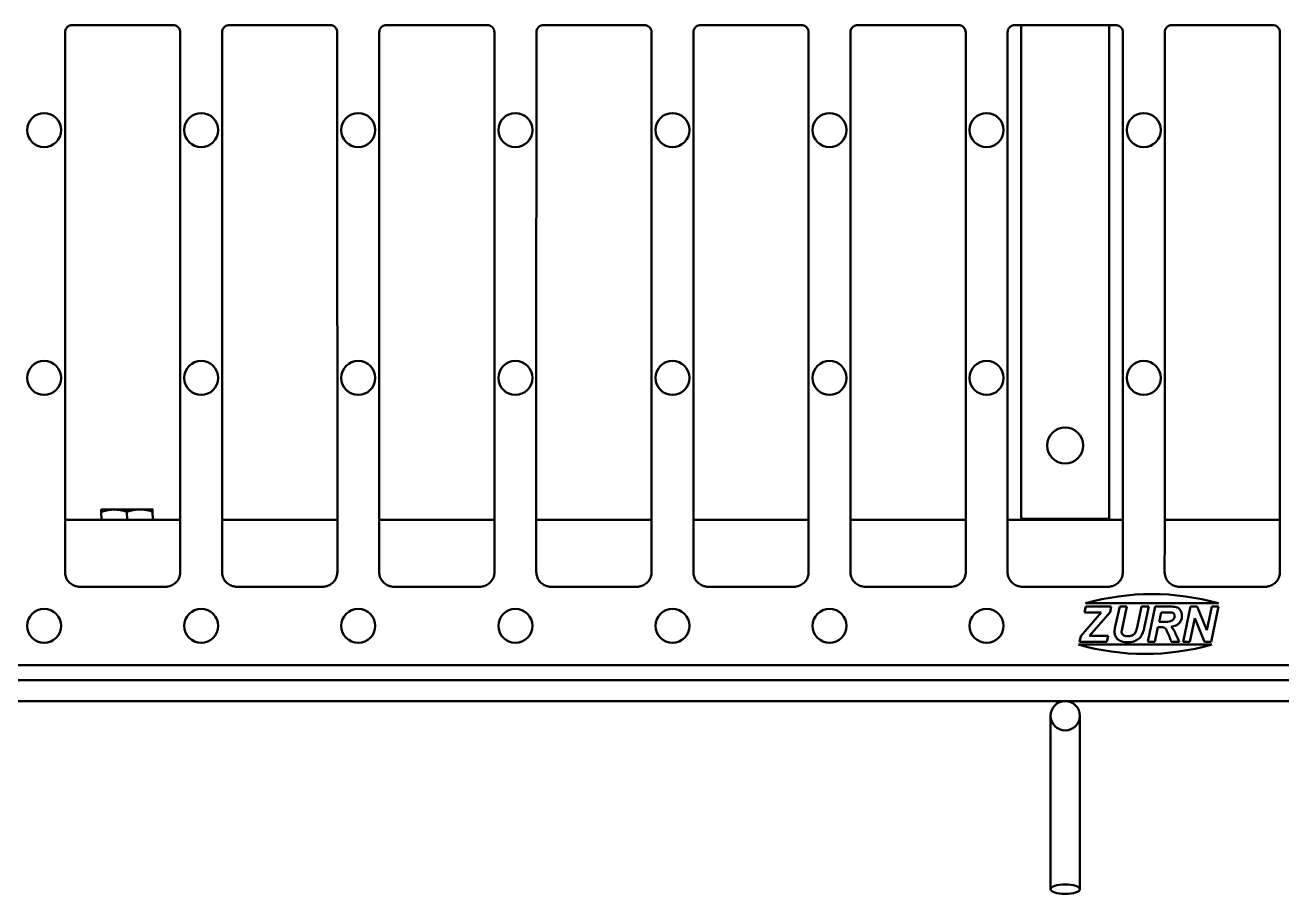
# Model space of a CAD drawing. Header units: inches. Extents: x 6 to 170, y 1 to 50.
# Drawn here: x 98.18 to 108.9, y 33.1 to 40.51 of the extents above; entities that cross this region are included whole.
import ezdxf

# ---------------------------------------------------------------- set-up
doc = ezdxf.new("R2010")
doc.units = ezdxf.units.IN
doc.header["$LTSCALE"] = 8
doc.header["$MEASUREMENT"] = 0
doc.layers.add('Visible (ANSI)', color=7, linetype='Continuous', lineweight=50)

msp = doc.modelspace()

# ---------------------------------------------------------------- linework, layer by layer
at = {"layer": 'Visible (ANSI)'}
for p, q in [((99.443255, 40.514094), (98.580851, 40.514094)), ((100.783255, 40.514094), (99.920851, 40.514094)), ((102.123255, 40.514094), (101.260851, 40.514094)), ((103.463255, 40.514094), (102.600851, 40.514094)), ((104.803255, 40.514094), (103.940851, 40.514094)), ((106.143255, 40.514094), (105.280851, 40.514094)), ((107.483255, 40.514094), (106.620851, 40.514094)), ((106.677053, 36.301417), (106.677053, 40.514094)), ((107.427053, 40.514094), (107.427053, 36.301417)), ((108.823255, 40.514094), (107.960851, 40.514094)), ((98.939446, 36.379248), (98.829948, 36.378588)), ((98.83048, 36.290417), (98.830066, 36.359028)), ((99.158442, 36.380567), (98.939446, 36.379248)), ((99.049484, 36.290417), (99.049062, 36.360347)), ((99.267941, 36.381227), (99.158442, 36.380567)), ((99.268488, 36.290417), (99.268058, 36.361667)), ((98.520592, 36.290417), (99.503514, 36.290417)), ((99.860592, 36.290417), (100.843514, 36.290417)), ((101.200592, 36.290417), (102.183514, 36.290417)), ((102.540592, 36.290417), (103.523514, 36.290417)), ((103.880592, 36.290417), (104.863514, 36.290417)), ((105.220592, 36.290417), (106.203514, 36.290417)), ((106.560592, 36.290417), (107.543514, 36.290417)), ((107.427053, 36.301417), (106.677053, 36.301417)), ((107.900592, 36.290417), (108.883514, 36.290417)), ((99.378613, 35.720637), (98.645493, 35.720637)), ((100.718613, 35.720637), (99.985493, 35.720637)), ((102.058613, 35.720637), (101.325493, 35.720637)), ((103.398613, 35.720637), (102.665493, 35.720637)), ((104.738613, 35.720637), (104.005493, 35.720637)), ((106.078613, 35.720637), (105.345493, 35.720637)), ((107.418613, 35.720637), (106.685493, 35.720637)), ((108.758613, 35.720637), (108.025493, 35.720637)), ((107.357769, 35.50134), (107.184675, 35.298749)), ((107.22812, 35.551417), (107.217602, 35.50134)), ((107.217602, 35.50134), (107.357769, 35.50134)), ((107.224267, 35.579038), (108.359072, 35.579038)), ((107.44466, 35.551417), (107.22812, 35.551417)), ((107.260818, 35.300578), (107.435742, 35.504313)), ((107.435742, 35.504313), (107.44466, 35.551417)), ((107.517144, 35.551417), (107.481931, 35.393185)), ((107.578882, 35.551417), (107.517144, 35.551417)), ((107.542983, 35.388383), (107.578882, 35.551417)), ((107.703501, 35.551417), (107.669202, 35.387468)), ((107.764782, 35.551417), (107.703501, 35.551417)), ((107.729568, 35.381752), (107.764782, 35.551417)), ((107.818288, 35.551417), (107.755635, 35.251417)), ((107.951367, 35.551417), (107.818288, 35.551417)), ((107.852587, 35.420624), (107.869507, 35.50134)), ((107.869507, 35.50134), (107.937419, 35.50134)), ((108.12126, 35.551417), (108.058608, 35.251417)), ((108.178425, 35.551417), (108.12126, 35.551417)), ((108.260056, 35.350654), (108.178425, 35.551417)), ((108.302129, 35.551417), (108.260056, 35.350654)), ((108.296641, 35.251417), (108.359294, 35.551417)), ((108.359294, 35.551417), (108.302129, 35.551417)), ((107.534065, 35.348368), (107.542983, 35.388383)), ((107.885285, 35.420624), (107.852587, 35.420624)), ((108.115773, 35.251417), (108.158074, 35.452865)), ((108.158074, 35.452865), (108.239477, 35.251417)), ((107.184675, 35.298749), (107.174843, 35.251417)), ((107.418364, 35.301493), (107.34748, 35.301493)), ((107.407846, 35.251417), (107.418364, 35.301493)), ((107.817373, 35.251417), (107.843212, 35.375578)), ((107.843212, 35.375578), (107.868364, 35.375578)), ((108.302188, 35.226417), (107.164553, 35.226417)), ((107.174843, 35.251417), (107.407846, 35.251417)), ((107.755635, 35.251417), (107.817373, 35.251417)), ((107.957312, 35.251417), (108.023623, 35.251417)), ((108.058608, 35.251417), (108.115773, 35.251417)), ((108.239477, 35.251417), (108.296641, 35.251417)), ((97.727279, 35.051417), (116.376827, 35.051417)), ((47.052053, 34.923417), (167.052053, 34.923417)), ((47.052053, 34.744417), (167.052053, 34.744417)), ((106.927053, 34.619417), (106.927053, 34.612517)), ((106.927053, 34.612517), (106.927053, 33.953064)), ((107.177053, 34.612517), (107.177053, 34.619417)), ((107.177053, 34.612517), (107.177053, 33.953064)), ((106.927053, 33.953064), (106.927053, 33.71736)), ((107.177053, 33.71736), (107.177053, 33.953064)), ((106.927053, 33.71736), (106.927053, 33.139127)), ((107.177053, 33.71736), (107.177053, 33.139127))]:
    msp.add_line(p, q, dxfattribs=at)
for centre, radius in [((98.342053, 39.618417), 0.145), ((99.682053, 39.618417), 0.145), ((101.022053, 39.618417), 0.145), ((102.362053, 39.618417), 0.145), ((103.702053, 39.618417), 0.145), ((105.042053, 39.618417), 0.145), ((106.382053, 39.618417), 0.145), ((107.722053, 39.618417), 0.145), ((98.342053, 37.502417), 0.145), ((99.682053, 37.502417), 0.145), ((101.022053, 37.502417), 0.145), ((102.362053, 37.502417), 0.145), ((103.702053, 37.502417), 0.145), ((105.042053, 37.502417), 0.145), ((106.382053, 37.502417), 0.145), ((107.722053, 37.502417), 0.145), ((107.052053, 36.926417), 0.1535), ((98.342053, 35.386417), 0.145), ((99.682053, 35.386417), 0.145), ((101.022053, 35.386417), 0.145), ((102.362053, 35.386417), 0.145), ((103.702053, 35.386417), 0.145), ((105.042053, 35.386417), 0.145), ((106.382053, 35.386417), 0.145), ((107.052053, 34.619417), 0.125)]:
    msp.add_circle(centre, radius, dxfattribs=at)
for centre, start, end in [((107.79167, 33.577924), 74.1696637, 105.8303363), ((107.733371, 37.227128), 254.1291453, 285.8708547)]:
    msp.add_arc(centre, 2.08, start, end, dxfattribs=at)
msp.add_ellipse((107.052053, 33.139127), major_axis=(-0.125, 0), ratio=0.321439465, dxfattribs=at)
for points, knots in [([(98.520934, 40.454153), (98.52093, 40.146907), (98.520917, 39.839661), (98.520879, 39.22517), (98.520853, 38.917925), (98.520791, 38.303433), (98.520755, 37.996188), (98.520685, 37.381698), (98.520651, 37.074453), (98.5206, 36.459963), (98.520582, 36.152718), (98.520574, 35.845474)], [0, 0, 0, 0, 2.341208651, 2.341208651, 4.682417301, 4.682417301, 7.023625952, 7.023625952, 9.364834602, 9.364834602, 11.706043253, 11.706043253, 11.706043253, 11.706043253]), ([(98.580851, 40.514094), (98.574603, 40.514094), (98.568262, 40.513094), (98.556319, 40.509207), (98.550671, 40.506328), (98.540488, 40.498914), (98.536032, 40.494449), (98.528638, 40.484244), (98.525772, 40.478582), (98.521919, 40.466667), (98.520934, 40.460403), (98.520934, 40.454153)], [0, 0, 0, 0, 0.0713971809, 0.0713971809, 0.1427943617, 0.1427943617, 0.2141915426, 0.2141915426, 0.2855887234, 0.2855887234, 0.3569859043, 0.3569859043, 0.3569859043, 0.3569859043]), ([(99.503172, 40.454153), (99.503172, 40.460403), (99.502172, 40.466747), (99.498287, 40.478695), (99.495409, 40.484345), (99.487998, 40.494533), (99.483534, 40.498991), (99.473333, 40.506387), (99.467674, 40.509255), (99.455764, 40.513109), (99.449503, 40.514094), (99.443255, 40.514094)], [0, 0, 0, 0, 0.0713970065, 0.0713970065, 0.1427940129, 0.1427940129, 0.2141910194, 0.2141910194, 0.2855880258, 0.2855880258, 0.3569850323, 0.3569850323, 0.3569850323, 0.3569850323]), ([(99.503172, 40.454153), (99.503176, 40.146907), (99.503189, 39.839661), (99.503227, 39.22517), (99.503253, 38.917925), (99.503315, 38.303433), (99.503351, 37.996188), (99.503421, 37.381698), (99.503455, 37.074453), (99.503506, 36.459963), (99.503524, 36.152718), (99.503532, 35.845474)], [-11.706043253, -11.706043253, -11.706043253, -11.706043253, -9.364834602, -9.364834602, -7.023625952, -7.023625952, -4.682417301, -4.682417301, -2.341208651, -2.341208651, 0, 0, 0, 0]), ([(99.860934, 40.454153), (99.86093, 40.146907), (99.860917, 39.839661), (99.860879, 39.22517), (99.860853, 38.917925), (99.860791, 38.303433), (99.860755, 37.996188), (99.860685, 37.381698), (99.860651, 37.074453), (99.8606, 36.459963), (99.860582, 36.152718), (99.860574, 35.845474)], [0, 0, 0, 0, 2.341208651, 2.341208651, 4.682417301, 4.682417301, 7.023625952, 7.023625952, 9.364834602, 9.364834602, 11.706043253, 11.706043253, 11.706043253, 11.706043253]), ([(99.920851, 40.514094), (99.914603, 40.514094), (99.908262, 40.513094), (99.896319, 40.509207), (99.890671, 40.506328), (99.880488, 40.498914), (99.876032, 40.494449), (99.868638, 40.484244), (99.865772, 40.478582), (99.861919, 40.466667), (99.860934, 40.460403), (99.860934, 40.454153)], [0, 0, 0, 0, 0.0713971809, 0.0713971809, 0.1427943617, 0.1427943617, 0.2141915426, 0.2141915426, 0.2855887234, 0.2855887234, 0.3569859043, 0.3569859043, 0.3569859043, 0.3569859043]), ([(100.843172, 40.454153), (100.843172, 40.460403), (100.842172, 40.466747), (100.838287, 40.478695), (100.835409, 40.484345), (100.827998, 40.494533), (100.823534, 40.498991), (100.813333, 40.506387), (100.807674, 40.509255), (100.795764, 40.513109), (100.789503, 40.514094), (100.783255, 40.514094)], [0, 0, 0, 0, 0.0713970065, 0.0713970065, 0.1427940129, 0.1427940129, 0.2141910194, 0.2141910194, 0.2855880258, 0.2855880258, 0.3569850323, 0.3569850323, 0.3569850323, 0.3569850323]), ([(100.843172, 40.454153), (100.843176, 40.146907), (100.843189, 39.839661), (100.843227, 39.22517), (100.843253, 38.917925), (100.843315, 38.303433), (100.843351, 37.996188), (100.843421, 37.381698), (100.843455, 37.074453), (100.843506, 36.459963), (100.843524, 36.152718), (100.843532, 35.845474)], [-11.706043253, -11.706043253, -11.706043253, -11.706043253, -9.364834602, -9.364834602, -7.023625952, -7.023625952, -4.682417301, -4.682417301, -2.341208651, -2.341208651, 0, 0, 0, 0]), ([(101.200934, 40.454153), (101.20093, 40.146907), (101.200917, 39.839661), (101.200879, 39.22517), (101.200853, 38.917925), (101.200791, 38.303433), (101.200755, 37.996188), (101.200685, 37.381698), (101.200651, 37.074453), (101.2006, 36.459963), (101.200582, 36.152718), (101.200574, 35.845474)], [0, 0, 0, 0, 2.341208651, 2.341208651, 4.682417301, 4.682417301, 7.023625952, 7.023625952, 9.364834602, 9.364834602, 11.706043253, 11.706043253, 11.706043253, 11.706043253]), ([(101.260851, 40.514094), (101.254603, 40.514094), (101.248262, 40.513094), (101.236319, 40.509207), (101.230671, 40.506328), (101.220488, 40.498914), (101.216032, 40.494449), (101.208638, 40.484244), (101.205772, 40.478582), (101.201919, 40.466667), (101.200934, 40.460403), (101.200934, 40.454153)], [0, 0, 0, 0, 0.0713971809, 0.0713971809, 0.1427943617, 0.1427943617, 0.2141915426, 0.2141915426, 0.2855887234, 0.2855887234, 0.3569859043, 0.3569859043, 0.3569859043, 0.3569859043]), ([(102.183172, 40.454153), (102.183172, 40.460403), (102.182172, 40.466747), (102.178287, 40.478695), (102.175409, 40.484345), (102.167998, 40.494533), (102.163534, 40.498991), (102.153333, 40.506387), (102.147674, 40.509255), (102.135764, 40.513109), (102.129503, 40.514094), (102.123255, 40.514094)], [0, 0, 0, 0, 0.0713970065, 0.0713970065, 0.1427940129, 0.1427940129, 0.2141910194, 0.2141910194, 0.2855880258, 0.2855880258, 0.3569850323, 0.3569850323, 0.3569850323, 0.3569850323]), ([(102.183172, 40.454153), (102.183176, 40.146907), (102.183189, 39.839661), (102.183227, 39.22517), (102.183253, 38.917925), (102.183315, 38.303433), (102.183351, 37.996188), (102.183421, 37.381698), (102.183455, 37.074453), (102.183506, 36.459963), (102.183524, 36.152718), (102.183532, 35.845474)], [-11.706043253, -11.706043253, -11.706043253, -11.706043253, -9.364834602, -9.364834602, -7.023625952, -7.023625952, -4.682417301, -4.682417301, -2.341208651, -2.341208651, 0, 0, 0, 0]), ([(102.540934, 40.454153), (102.54093, 40.146907), (102.540917, 39.839661), (102.540879, 39.22517), (102.540853, 38.917925), (102.540791, 38.303433), (102.540755, 37.996188), (102.540685, 37.381698), (102.540651, 37.074453), (102.5406, 36.459963), (102.540582, 36.152718), (102.540574, 35.845474)], [0, 0, 0, 0, 2.341208651, 2.341208651, 4.682417301, 4.682417301, 7.023625952, 7.023625952, 9.364834602, 9.364834602, 11.706043253, 11.706043253, 11.706043253, 11.706043253]), ([(102.600851, 40.514094), (102.594603, 40.514094), (102.588262, 40.513094), (102.576319, 40.509207), (102.570671, 40.506328), (102.560488, 40.498914), (102.556032, 40.494449), (102.548638, 40.484244), (102.545772, 40.478582), (102.541919, 40.466667), (102.540934, 40.460403), (102.540934, 40.454153)], [0, 0, 0, 0, 0.0713971809, 0.0713971809, 0.1427943617, 0.1427943617, 0.2141915426, 0.2141915426, 0.2855887234, 0.2855887234, 0.3569859043, 0.3569859043, 0.3569859043, 0.3569859043]), ([(103.523172, 40.454153), (103.523172, 40.460403), (103.522172, 40.466747), (103.518287, 40.478695), (103.515409, 40.484345), (103.507998, 40.494533), (103.503534, 40.498991), (103.493333, 40.506387), (103.487674, 40.509255), (103.475764, 40.513109), (103.469503, 40.514094), (103.463255, 40.514094)], [0, 0, 0, 0, 0.0713970065, 0.0713970065, 0.1427940129, 0.1427940129, 0.2141910194, 0.2141910194, 0.2855880258, 0.2855880258, 0.3569850323, 0.3569850323, 0.3569850323, 0.3569850323]), ([(103.523172, 40.454153), (103.523176, 40.146907), (103.523189, 39.839661), (103.523227, 39.22517), (103.523253, 38.917925), (103.523315, 38.303433), (103.523351, 37.996188), (103.523421, 37.381698), (103.523455, 37.074453), (103.523506, 36.459963), (103.523524, 36.152718), (103.523532, 35.845474)], [-11.706043253, -11.706043253, -11.706043253, -11.706043253, -9.364834602, -9.364834602, -7.023625952, -7.023625952, -4.682417301, -4.682417301, -2.341208651, -2.341208651, 0, 0, 0, 0]), ([(103.880934, 40.454153), (103.88093, 40.146907), (103.880917, 39.839661), (103.880879, 39.22517), (103.880853, 38.917925), (103.880791, 38.303433), (103.880755, 37.996188), (103.880685, 37.381698), (103.880651, 37.074453), (103.8806, 36.459963), (103.880582, 36.152718), (103.880574, 35.845474)], [0, 0, 0, 0, 2.341208651, 2.341208651, 4.682417301, 4.682417301, 7.023625952, 7.023625952, 9.364834602, 9.364834602, 11.706043253, 11.706043253, 11.706043253, 11.706043253]), ([(103.940851, 40.514094), (103.934603, 40.514094), (103.928262, 40.513094), (103.916319, 40.509207), (103.910671, 40.506328), (103.900488, 40.498914), (103.896032, 40.494449), (103.888638, 40.484244), (103.885772, 40.478582), (103.881919, 40.466667), (103.880934, 40.460403), (103.880934, 40.454153)], [0, 0, 0, 0, 0.0713971809, 0.0713971809, 0.1427943617, 0.1427943617, 0.2141915426, 0.2141915426, 0.2855887234, 0.2855887234, 0.3569859043, 0.3569859043, 0.3569859043, 0.3569859043]), ([(104.863172, 40.454153), (104.863172, 40.460403), (104.862172, 40.466747), (104.858287, 40.478695), (104.855409, 40.484345), (104.847998, 40.494533), (104.843534, 40.498991), (104.833333, 40.506387), (104.827674, 40.509255), (104.815764, 40.513109), (104.809503, 40.514094), (104.803255, 40.514094)], [0, 0, 0, 0, 0.0713970065, 0.0713970065, 0.1427940129, 0.1427940129, 0.2141910194, 0.2141910194, 0.2855880258, 0.2855880258, 0.3569850323, 0.3569850323, 0.3569850323, 0.3569850323]), ([(104.863172, 40.454153), (104.863176, 40.146907), (104.863189, 39.839661), (104.863227, 39.22517), (104.863253, 38.917925), (104.863315, 38.303433), (104.863351, 37.996188), (104.863421, 37.381698), (104.863455, 37.074453), (104.863506, 36.459963), (104.863524, 36.152718), (104.863532, 35.845474)], [-11.706043253, -11.706043253, -11.706043253, -11.706043253, -9.364834602, -9.364834602, -7.023625952, -7.023625952, -4.682417301, -4.682417301, -2.341208651, -2.341208651, 0, 0, 0, 0]), ([(105.220934, 40.454153), (105.22093, 40.146907), (105.220917, 39.839661), (105.220879, 39.22517), (105.220853, 38.917925), (105.220791, 38.303433), (105.220755, 37.996188), (105.220685, 37.381698), (105.220651, 37.074453), (105.2206, 36.459963), (105.220582, 36.152718), (105.220574, 35.845474)], [0, 0, 0, 0, 2.341208651, 2.341208651, 4.682417301, 4.682417301, 7.023625952, 7.023625952, 9.364834602, 9.364834602, 11.706043253, 11.706043253, 11.706043253, 11.706043253]), ([(105.280851, 40.514094), (105.274603, 40.514094), (105.268262, 40.513094), (105.256319, 40.509207), (105.250671, 40.506328), (105.240488, 40.498914), (105.236032, 40.494449), (105.228638, 40.484244), (105.225772, 40.478582), (105.221919, 40.466667), (105.220934, 40.460403), (105.220934, 40.454153)], [0, 0, 0, 0, 0.0713971809, 0.0713971809, 0.1427943617, 0.1427943617, 0.2141915426, 0.2141915426, 0.2855887234, 0.2855887234, 0.3569859043, 0.3569859043, 0.3569859043, 0.3569859043]), ([(106.203172, 40.454153), (106.203172, 40.460403), (106.202172, 40.466747), (106.198287, 40.478695), (106.195409, 40.484345), (106.187998, 40.494533), (106.183534, 40.498991), (106.173333, 40.506387), (106.167674, 40.509255), (106.155764, 40.513109), (106.149503, 40.514094), (106.143255, 40.514094)], [0, 0, 0, 0, 0.0713970065, 0.0713970065, 0.1427940129, 0.1427940129, 0.2141910194, 0.2141910194, 0.2855880258, 0.2855880258, 0.3569850323, 0.3569850323, 0.3569850323, 0.3569850323]), ([(106.203172, 40.454153), (106.203176, 40.146907), (106.203189, 39.839661), (106.203227, 39.22517), (106.203253, 38.917925), (106.203315, 38.303433), (106.203351, 37.996188), (106.203421, 37.381698), (106.203455, 37.074453), (106.203506, 36.459963), (106.203524, 36.152718), (106.203532, 35.845474)], [-11.706043253, -11.706043253, -11.706043253, -11.706043253, -9.364834602, -9.364834602, -7.023625952, -7.023625952, -4.682417301, -4.682417301, -2.341208651, -2.341208651, 0, 0, 0, 0]), ([(106.560934, 40.454153), (106.56093, 40.146907), (106.560917, 39.839661), (106.560879, 39.22517), (106.560853, 38.917925), (106.560791, 38.303433), (106.560755, 37.996188), (106.560685, 37.381698), (106.560651, 37.074453), (106.5606, 36.459963), (106.560582, 36.152718), (106.560574, 35.845474)], [0, 0, 0, 0, 2.341208651, 2.341208651, 4.682417301, 4.682417301, 7.023625952, 7.023625952, 9.364834602, 9.364834602, 11.706043253, 11.706043253, 11.706043253, 11.706043253]), ([(106.620851, 40.514094), (106.614603, 40.514094), (106.608262, 40.513094), (106.596319, 40.509207), (106.590671, 40.506328), (106.580488, 40.498914), (106.576032, 40.494449), (106.568638, 40.484244), (106.565772, 40.478582), (106.561919, 40.466667), (106.560934, 40.460403), (106.560934, 40.454153)], [0, 0, 0, 0, 0.0713971809, 0.0713971809, 0.1427943617, 0.1427943617, 0.2141915426, 0.2141915426, 0.2855887234, 0.2855887234, 0.3569859043, 0.3569859043, 0.3569859043, 0.3569859043]), ([(107.483255, 40.514094), (107.489503, 40.514094), (107.495844, 40.513094), (107.507787, 40.509207), (107.513435, 40.506328), (107.523618, 40.498914), (107.528074, 40.494449), (107.535468, 40.484244), (107.538334, 40.478582), (107.542187, 40.466667), (107.543172, 40.460403), (107.543172, 40.454153)], [0, 0, 0, 0, 0.0713971809, 0.0713971809, 0.1427943617, 0.1427943617, 0.2141915426, 0.2141915426, 0.2855887234, 0.2855887234, 0.3569859043, 0.3569859043, 0.3569859043, 0.3569859043]), ([(107.543172, 40.454153), (107.543176, 40.146907), (107.543189, 39.839661), (107.543227, 39.22517), (107.543253, 38.917925), (107.543315, 38.303433), (107.543351, 37.996188), (107.543421, 37.381698), (107.543455, 37.074453), (107.543506, 36.459963), (107.543524, 36.152718), (107.543532, 35.845474)], [0, 0, 0, 0, 2.341208651, 2.341208651, 4.682417301, 4.682417301, 7.023625952, 7.023625952, 9.364834602, 9.364834602, 11.706043253, 11.706043253, 11.706043253, 11.706043253]), ([(107.900934, 40.454153), (107.90093, 40.146907), (107.900917, 39.839661), (107.900879, 39.22517), (107.900853, 38.917925), (107.900791, 38.303433), (107.900755, 37.996188), (107.900685, 37.381698), (107.900651, 37.074453), (107.9006, 36.459963), (107.900582, 36.152718), (107.900574, 35.845474)], [-11.706043253, -11.706043253, -11.706043253, -11.706043253, -9.364834602, -9.364834602, -7.023625952, -7.023625952, -4.682417301, -4.682417301, -2.341208651, -2.341208651, 0, 0, 0, 0]), ([(107.900934, 40.454153), (107.900934, 40.460403), (107.901934, 40.466747), (107.905819, 40.478695), (107.908697, 40.484345), (107.916108, 40.494533), (107.920572, 40.498991), (107.930773, 40.506387), (107.936432, 40.509255), (107.948342, 40.513109), (107.954603, 40.514094), (107.960851, 40.514094)], [0, 0, 0, 0, 0.0713970065, 0.0713970065, 0.1427940129, 0.1427940129, 0.2141910194, 0.2141910194, 0.2855880258, 0.2855880258, 0.3569850323, 0.3569850323, 0.3569850323, 0.3569850323]), ([(108.823255, 40.514094), (108.829503, 40.514094), (108.835844, 40.513094), (108.847787, 40.509207), (108.853435, 40.506328), (108.863618, 40.498914), (108.868074, 40.494449), (108.875468, 40.484244), (108.878334, 40.478582), (108.882187, 40.466667), (108.883172, 40.460403), (108.883172, 40.454153)], [0, 0, 0, 0, 0.0713971809, 0.0713971809, 0.1427943617, 0.1427943617, 0.2141915426, 0.2141915426, 0.2855887234, 0.2855887234, 0.3569859043, 0.3569859043, 0.3569859043, 0.3569859043]), ([(108.883172, 40.454153), (108.883176, 40.146907), (108.883189, 39.839661), (108.883227, 39.22517), (108.883253, 38.917925), (108.883315, 38.303433), (108.883351, 37.996188), (108.883421, 37.381698), (108.883455, 37.074453), (108.883506, 36.459963), (108.883524, 36.152718), (108.883532, 35.845474)], [0, 0, 0, 0, 2.341208651, 2.341208651, 4.682417301, 4.682417301, 7.023625952, 7.023625952, 9.364834602, 9.364834602, 11.706043253, 11.706043253, 11.706043253, 11.706043253]), ([(98.520574, 35.845474), (98.520573, 35.83246), (98.522656, 35.81925), (98.530758, 35.794363), (98.53676, 35.782594), (98.552215, 35.761373), (98.561525, 35.752087), (98.582796, 35.736683), (98.594595, 35.730711), (98.619424, 35.722686), (98.632474, 35.720637), (98.645493, 35.720637)], [0, 0, 0, 0, 0.1229644103, 0.1229644103, 0.2459288205, 0.2459288205, 0.3688932308, 0.3688932308, 0.4918576411, 0.4918576411, 0.6148220514, 0.6148220514, 0.6148220514, 0.6148220514]), ([(99.378613, 35.720637), (99.391632, 35.720637), (99.404848, 35.722717), (99.429746, 35.73081), (99.441521, 35.736805), (99.462758, 35.752246), (99.47205, 35.761548), (99.487469, 35.782806), (99.493448, 35.794599), (99.50148, 35.819416), (99.503533, 35.83246), (99.503532, 35.845474)], [0, 0, 0, 0, 0.1229638236, 0.1229638236, 0.2459276472, 0.2459276472, 0.3688914708, 0.3688914708, 0.4918552944, 0.4918552944, 0.614819118, 0.614819118, 0.614819118, 0.614819118]), ([(99.860574, 35.845474), (99.860573, 35.83246), (99.862656, 35.81925), (99.870758, 35.794363), (99.87676, 35.782594), (99.892215, 35.761373), (99.901525, 35.752087), (99.922796, 35.736683), (99.934595, 35.730711), (99.959424, 35.722686), (99.972474, 35.720637), (99.985493, 35.720637)], [0, 0, 0, 0, 0.1229644103, 0.1229644103, 0.2459288205, 0.2459288205, 0.3688932308, 0.3688932308, 0.4918576411, 0.4918576411, 0.6148220514, 0.6148220514, 0.6148220514, 0.6148220514]), ([(100.718613, 35.720637), (100.731632, 35.720637), (100.744848, 35.722717), (100.769746, 35.73081), (100.781521, 35.736805), (100.802758, 35.752246), (100.81205, 35.761548), (100.827469, 35.782806), (100.833448, 35.794599), (100.84148, 35.819416), (100.843533, 35.83246), (100.843532, 35.845474)], [0, 0, 0, 0, 0.1229638236, 0.1229638236, 0.2459276472, 0.2459276472, 0.3688914708, 0.3688914708, 0.4918552944, 0.4918552944, 0.614819118, 0.614819118, 0.614819118, 0.614819118]), ([(101.200574, 35.845474), (101.200573, 35.83246), (101.202656, 35.81925), (101.210758, 35.794363), (101.21676, 35.782594), (101.232215, 35.761373), (101.241525, 35.752087), (101.262796, 35.736683), (101.274595, 35.730711), (101.299424, 35.722686), (101.312474, 35.720637), (101.325493, 35.720637)], [0, 0, 0, 0, 0.1229644103, 0.1229644103, 0.2459288205, 0.2459288205, 0.3688932308, 0.3688932308, 0.4918576411, 0.4918576411, 0.6148220514, 0.6148220514, 0.6148220514, 0.6148220514]), ([(102.058613, 35.720637), (102.071632, 35.720637), (102.084848, 35.722717), (102.109746, 35.73081), (102.121521, 35.736805), (102.142758, 35.752246), (102.15205, 35.761548), (102.167469, 35.782806), (102.173448, 35.794599), (102.18148, 35.819416), (102.183533, 35.83246), (102.183532, 35.845474)], [0, 0, 0, 0, 0.1229638236, 0.1229638236, 0.2459276472, 0.2459276472, 0.3688914708, 0.3688914708, 0.4918552944, 0.4918552944, 0.614819118, 0.614819118, 0.614819118, 0.614819118]), ([(102.540574, 35.845474), (102.540573, 35.83246), (102.542656, 35.81925), (102.550758, 35.794363), (102.55676, 35.782594), (102.572215, 35.761373), (102.581525, 35.752087), (102.602796, 35.736683), (102.614595, 35.730711), (102.639424, 35.722686), (102.652474, 35.720637), (102.665493, 35.720637)], [0, 0, 0, 0, 0.1229644103, 0.1229644103, 0.2459288205, 0.2459288205, 0.3688932308, 0.3688932308, 0.4918576411, 0.4918576411, 0.6148220514, 0.6148220514, 0.6148220514, 0.6148220514]), ([(103.398613, 35.720637), (103.411632, 35.720637), (103.424848, 35.722717), (103.449746, 35.73081), (103.461521, 35.736805), (103.482758, 35.752246), (103.49205, 35.761548), (103.507469, 35.782806), (103.513448, 35.794599), (103.52148, 35.819416), (103.523533, 35.83246), (103.523532, 35.845474)], [0, 0, 0, 0, 0.1229638236, 0.1229638236, 0.2459276472, 0.2459276472, 0.3688914708, 0.3688914708, 0.4918552944, 0.4918552944, 0.614819118, 0.614819118, 0.614819118, 0.614819118]), ([(103.880574, 35.845474), (103.880573, 35.83246), (103.882656, 35.81925), (103.890758, 35.794363), (103.89676, 35.782594), (103.912215, 35.761373), (103.921525, 35.752087), (103.942796, 35.736683), (103.954595, 35.730711), (103.979424, 35.722686), (103.992474, 35.720637), (104.005493, 35.720637)], [0, 0, 0, 0, 0.1229644103, 0.1229644103, 0.2459288205, 0.2459288205, 0.3688932308, 0.3688932308, 0.4918576411, 0.4918576411, 0.6148220514, 0.6148220514, 0.6148220514, 0.6148220514]), ([(104.738613, 35.720637), (104.751632, 35.720637), (104.764848, 35.722717), (104.789746, 35.73081), (104.801521, 35.736805), (104.822758, 35.752246), (104.83205, 35.761548), (104.847469, 35.782806), (104.853448, 35.794599), (104.86148, 35.819416), (104.863533, 35.83246), (104.863532, 35.845474)], [0, 0, 0, 0, 0.1229638236, 0.1229638236, 0.2459276472, 0.2459276472, 0.3688914708, 0.3688914708, 0.4918552944, 0.4918552944, 0.614819118, 0.614819118, 0.614819118, 0.614819118]), ([(105.220574, 35.845474), (105.220573, 35.83246), (105.222656, 35.81925), (105.230758, 35.794363), (105.23676, 35.782594), (105.252215, 35.761373), (105.261525, 35.752087), (105.282796, 35.736683), (105.294595, 35.730711), (105.319424, 35.722686), (105.332474, 35.720637), (105.345493, 35.720637)], [0, 0, 0, 0, 0.1229644103, 0.1229644103, 0.2459288205, 0.2459288205, 0.3688932308, 0.3688932308, 0.4918576411, 0.4918576411, 0.6148220514, 0.6148220514, 0.6148220514, 0.6148220514]), ([(106.078613, 35.720637), (106.091632, 35.720637), (106.104848, 35.722717), (106.129746, 35.73081), (106.141521, 35.736805), (106.162758, 35.752246), (106.17205, 35.761548), (106.187469, 35.782806), (106.193448, 35.794599), (106.20148, 35.819416), (106.203533, 35.83246), (106.203532, 35.845474)], [0, 0, 0, 0, 0.1229638236, 0.1229638236, 0.2459276472, 0.2459276472, 0.3688914708, 0.3688914708, 0.4918552944, 0.4918552944, 0.614819118, 0.614819118, 0.614819118, 0.614819118]), ([(106.560574, 35.845474), (106.560573, 35.83246), (106.562656, 35.81925), (106.570758, 35.794363), (106.57676, 35.782594), (106.592215, 35.761373), (106.601525, 35.752087), (106.622796, 35.736683), (106.634595, 35.730711), (106.659424, 35.722686), (106.672474, 35.720637), (106.685493, 35.720637)], [0, 0, 0, 0, 0.1229644103, 0.1229644103, 0.2459288205, 0.2459288205, 0.3688932308, 0.3688932308, 0.4918576411, 0.4918576411, 0.6148220514, 0.6148220514, 0.6148220514, 0.6148220514]), ([(107.543532, 35.845474), (107.543533, 35.83246), (107.54145, 35.81925), (107.533348, 35.794363), (107.527346, 35.782594), (107.511891, 35.761373), (107.502581, 35.752087), (107.48131, 35.736683), (107.469511, 35.730711), (107.444682, 35.722686), (107.431632, 35.720637), (107.418613, 35.720637)], [0, 0, 0, 0, 0.1229644103, 0.1229644103, 0.2459288205, 0.2459288205, 0.3688932308, 0.3688932308, 0.4918576411, 0.4918576411, 0.6148220514, 0.6148220514, 0.6148220514, 0.6148220514]), ([(108.025493, 35.720637), (108.012474, 35.720637), (107.999258, 35.722717), (107.97436, 35.73081), (107.962585, 35.736805), (107.941348, 35.752246), (107.932056, 35.761548), (107.916637, 35.782806), (107.910658, 35.794599), (107.902626, 35.819416), (107.900573, 35.83246), (107.900574, 35.845474)], [0, 0, 0, 0, 0.1229638236, 0.1229638236, 0.2459276472, 0.2459276472, 0.3688914708, 0.3688914708, 0.4918552944, 0.4918552944, 0.614819118, 0.614819118, 0.614819118, 0.614819118]), ([(108.883532, 35.845474), (108.883533, 35.83246), (108.88145, 35.81925), (108.873348, 35.794363), (108.867346, 35.782594), (108.851891, 35.761373), (108.842581, 35.752087), (108.82131, 35.736683), (108.809511, 35.730711), (108.784682, 35.722686), (108.771632, 35.720637), (108.758613, 35.720637)], [0, 0, 0, 0, 0.1229644103, 0.1229644103, 0.2459288205, 0.2459288205, 0.3688932308, 0.3688932308, 0.4918576411, 0.4918576411, 0.6148220514, 0.6148220514, 0.6148220514, 0.6148220514]), ([(107.937419, 35.50134), (107.949417, 35.50134), (107.959926, 35.500643), (107.969118, 35.498235), (107.971194, 35.497511), (107.972861, 35.496539)], [-0.06423357699, -0.06423357699, -0.06423357699, -0.06423357699, -0.01470160443, -0.01470160443, 0, 0, 0, 0]), ([(108.047632, 35.472758), (108.047632, 35.480914), (108.046825, 35.489103), (108.043067, 35.50421), (108.040351, 35.51105), (108.033586, 35.522284), (108.028604, 35.529337), (108.013463, 35.541296), (108.005884, 35.544325), (107.985118, 35.550195), (107.967992, 35.551417), (107.951367, 35.551417)], [-0.4283137024, -0.4283137024, -0.4283137024, -0.4283137024, -0.3366659499, -0.3366659499, -0.2534095466, -0.2534095466, -0.1893380736, -0.1893380736, -0.126680874, -0.126680874, 0, 0, 0, 0]), ([(107.972861, 35.496539), (107.975369, 35.494982), (107.977653, 35.493122), (107.981444, 35.48877), (107.982901, 35.486401), (107.985508, 35.479997), (107.986123, 35.475937), (107.986123, 35.471843)], [-0.07516078772, -0.07516078772, -0.07516078772, -0.07516078772, -0.05267236917, -0.05267236917, -0.03119385947, -0.03119385947, 0, 0, 0, 0]), ([(107.481931, 35.393185), (107.480311, 35.385697), (107.478278, 35.376206), (107.475904, 35.364555), (107.47478, 35.358907), (107.474385, 35.356142)], [-0.06123003914, -0.06123003914, -0.06123003914, -0.06123003914, -0.02128151175, -0.02128151175, 0, 0, 0, 0]), ([(107.58437, 35.246386), (107.602216, 35.246386), (107.620582, 35.248285), (107.655481, 35.259154), (107.667742, 35.267127), (107.687617, 35.282892), (107.696396, 35.292804), (107.709592, 35.315813), (107.719498, 35.336949), (107.729568, 35.381752)], [-1.333725564, -1.333725564, -1.333725564, -1.333725564, -1.028872932, -1.028872932, -0.709896457, -0.709896457, -0.349912511, -0.349912511, 0, 0, 0, 0]), ([(107.669202, 35.387468), (107.664174, 35.365162), (107.658642, 35.345838), (107.650498, 35.32897), (107.646562, 35.321875), (107.635193, 35.311152), (107.629106, 35.306655), (107.609794, 35.299376), (107.598216, 35.298063), (107.587114, 35.298063)], [-0.5827969779, -0.5827969779, -0.5827969779, -0.5827969779, -0.2718056574, -0.2718056574, -0.1570278729, -0.1570278729, -0.0845986867, -0.0845986867, 0, 0, 0, 0]), ([(107.986123, 35.471843), (107.986123, 35.467524), (107.985457, 35.463309), (107.982754, 35.454882), (107.980705, 35.45085), (107.974782, 35.442021), (107.970229, 35.437002), (107.95926, 35.429782), (107.954132, 35.427362), (107.93721, 35.422164), (107.914607, 35.420624), (107.885285, 35.420624)], [-0.6269760614, -0.6269760614, -0.6269760614, -0.6269760614, -0.5359256688, -0.5359256688, -0.440423319, -0.440423319, -0.3117794723, -0.3117794723, -0.2234325516, -0.2234325516, 0, 0, 0, 0]), ([(107.955254, 35.379008), (107.969467, 35.380828), (107.983894, 35.384214), (108.006498, 35.394545), (108.015253, 35.400268), (108.028063, 35.413106), (108.035372, 35.421831), (108.04563, 35.446891), (108.047632, 35.459743), (108.047632, 35.472758)], [-0.5555228948, -0.5555228948, -0.5555228948, -0.5555228948, -0.3539971075, -0.3539971075, -0.2062899743, -0.2062899743, -0.0991776306, -0.0991776306, 0, 0, 0, 0]), ([(107.977663, 35.350883), (107.974374, 35.356317), (107.97076, 35.361635), (107.963284, 35.371018), (107.959442, 35.375223), (107.955254, 35.379008)], [-0.09142955508, -0.09142955508, -0.09142955508, -0.09142955508, -0.04301337269, -0.04301337269, 0, 0, 0, 0]), ([(107.293059, 35.301035), (107.290944, 35.301035), (107.284486, 35.300945), (107.276119, 35.300826), (107.267416, 35.300686), (107.260818, 35.300578)], [-0.06272125899, -0.06272125899, -0.06272125899, -0.06272125899, -0.05028394308, -0.05028394308, 0, 0, 0, 0]), ([(107.34748, 35.301493), (107.337353, 35.30136), (107.326637, 35.301235), (107.308954, 35.301086), (107.300625, 35.301035), (107.293059, 35.301035)], [-0.1351608595, -0.1351608595, -0.1351608595, -0.1351608595, -0.0576522062, -0.0576522062, 0, 0, 0, 0]), ([(107.474385, 35.356142), (107.473805, 35.353025), (107.473333, 35.349865), (107.472724, 35.343848), (107.472556, 35.340955), (107.472556, 35.338078)], [-0.04608087523, -0.04608087523, -0.04608087523, -0.04608087523, -0.02191844717, -0.02191844717, 0, 0, 0, 0]), ([(107.472556, 35.338078), (107.472556, 35.331478), (107.473131, 35.324896), (107.475648, 35.312313), (107.477494, 35.306391), (107.484597, 35.290468), (107.491127, 35.281592), (107.505342, 35.268191), (107.514934, 35.260652), (107.547302, 35.248547), (107.566192, 35.246386), (107.58437, 35.246386)], [-0.6218542537, -0.6218542537, -0.6218542537, -0.6218542537, -0.5232995856, -0.5232995856, -0.43023467, -0.43023467, -0.262963334, -0.262963334, -0.1385161465, -0.1385161465, 0, 0, 0, 0]), ([(107.532007, 35.335106), (107.532347, 35.337549), (107.532715, 35.340098), (107.533388, 35.344437), (107.533721, 35.346472), (107.534065, 35.348368)], [-0.03352487716, -0.03352487716, -0.03352487716, -0.03352487716, -0.01468042822, -0.01468042822, 0, 0, 0, 0]), ([(107.587114, 35.298063), (107.580931, 35.298063), (107.574591, 35.298484), (107.563383, 35.300537), (107.558286, 35.301994), (107.54737, 35.307113), (107.543427, 35.31055), (107.538067, 35.316159), (107.535854, 35.319388), (107.532729, 35.326891), (107.532007, 35.330936), (107.532007, 35.335106)], [-0.1391083294, -0.1391083294, -0.1391083294, -0.1391083294, -0.112931331, -0.112931331, -0.0908946893, -0.0908946893, -0.0619318185, -0.0619318185, -0.0317741581, -0.0317741581, 0, 0, 0, 0]), ([(107.868364, 35.375578), (107.876549, 35.375578), (107.885071, 35.374965), (107.894301, 35.372156), (107.896848, 35.371108), (107.899004, 35.369633)], [-0.07363153989, -0.07363153989, -0.07363153989, -0.07363153989, -0.01990843394, -0.01990843394, 0, 0, 0, 0]), ([(107.899004, 35.369633), (107.904497, 35.365797), (107.909157, 35.360328), (107.918066, 35.347416), (107.922415, 35.338778), (107.925986, 35.330532)], [-0.1192857363, -0.1192857363, -0.1192857363, -0.1192857363, -0.0684684055, -0.0684684055, 0, 0, 0, 0]), ([(107.925986, 35.330532), (107.932472, 35.315589), (107.939464, 35.299076), (107.949412, 35.273952), (107.954068, 35.261706), (107.957312, 35.251417)], [-0.2079309914, -0.2079309914, -0.2079309914, -0.2079309914, -0.082213401, -0.082213401, 0, 0, 0, 0]), ([(108.023623, 35.251417), (108.016171, 35.270283), (108.007961, 35.289975), (107.992951, 35.322458), (107.985489, 35.337491), (107.977663, 35.350883)], [-0.2732928326, -0.2732928326, -0.2732928326, -0.2732928326, -0.1181954759, -0.1181954759, 0, 0, 0, 0])]:
    msp.add_open_spline(points, degree=3, knots=knots, dxfattribs=at)
for points in [[(98.830066, 36.359028), (98.829948, 36.378588), (98.829948, 36.378588)], [(98.939446, 36.379248), (98.888628, 36.378941), (98.830066, 36.359028)], [(99.049062, 36.360347), (98.990265, 36.379554), (98.939446, 36.379248)], [(99.158442, 36.380567), (99.107624, 36.380261), (99.049062, 36.360347)], [(99.268058, 36.361667), (99.209261, 36.380873), (99.158442, 36.380567)], [(99.267941, 36.381227), (99.267941, 36.381227), (99.268058, 36.361667)]]:
    msp.add_rational_spline(points, [1, 1.0379548493, 1], degree=2, dxfattribs=at)

doc.saveas('drawing.dxf')
